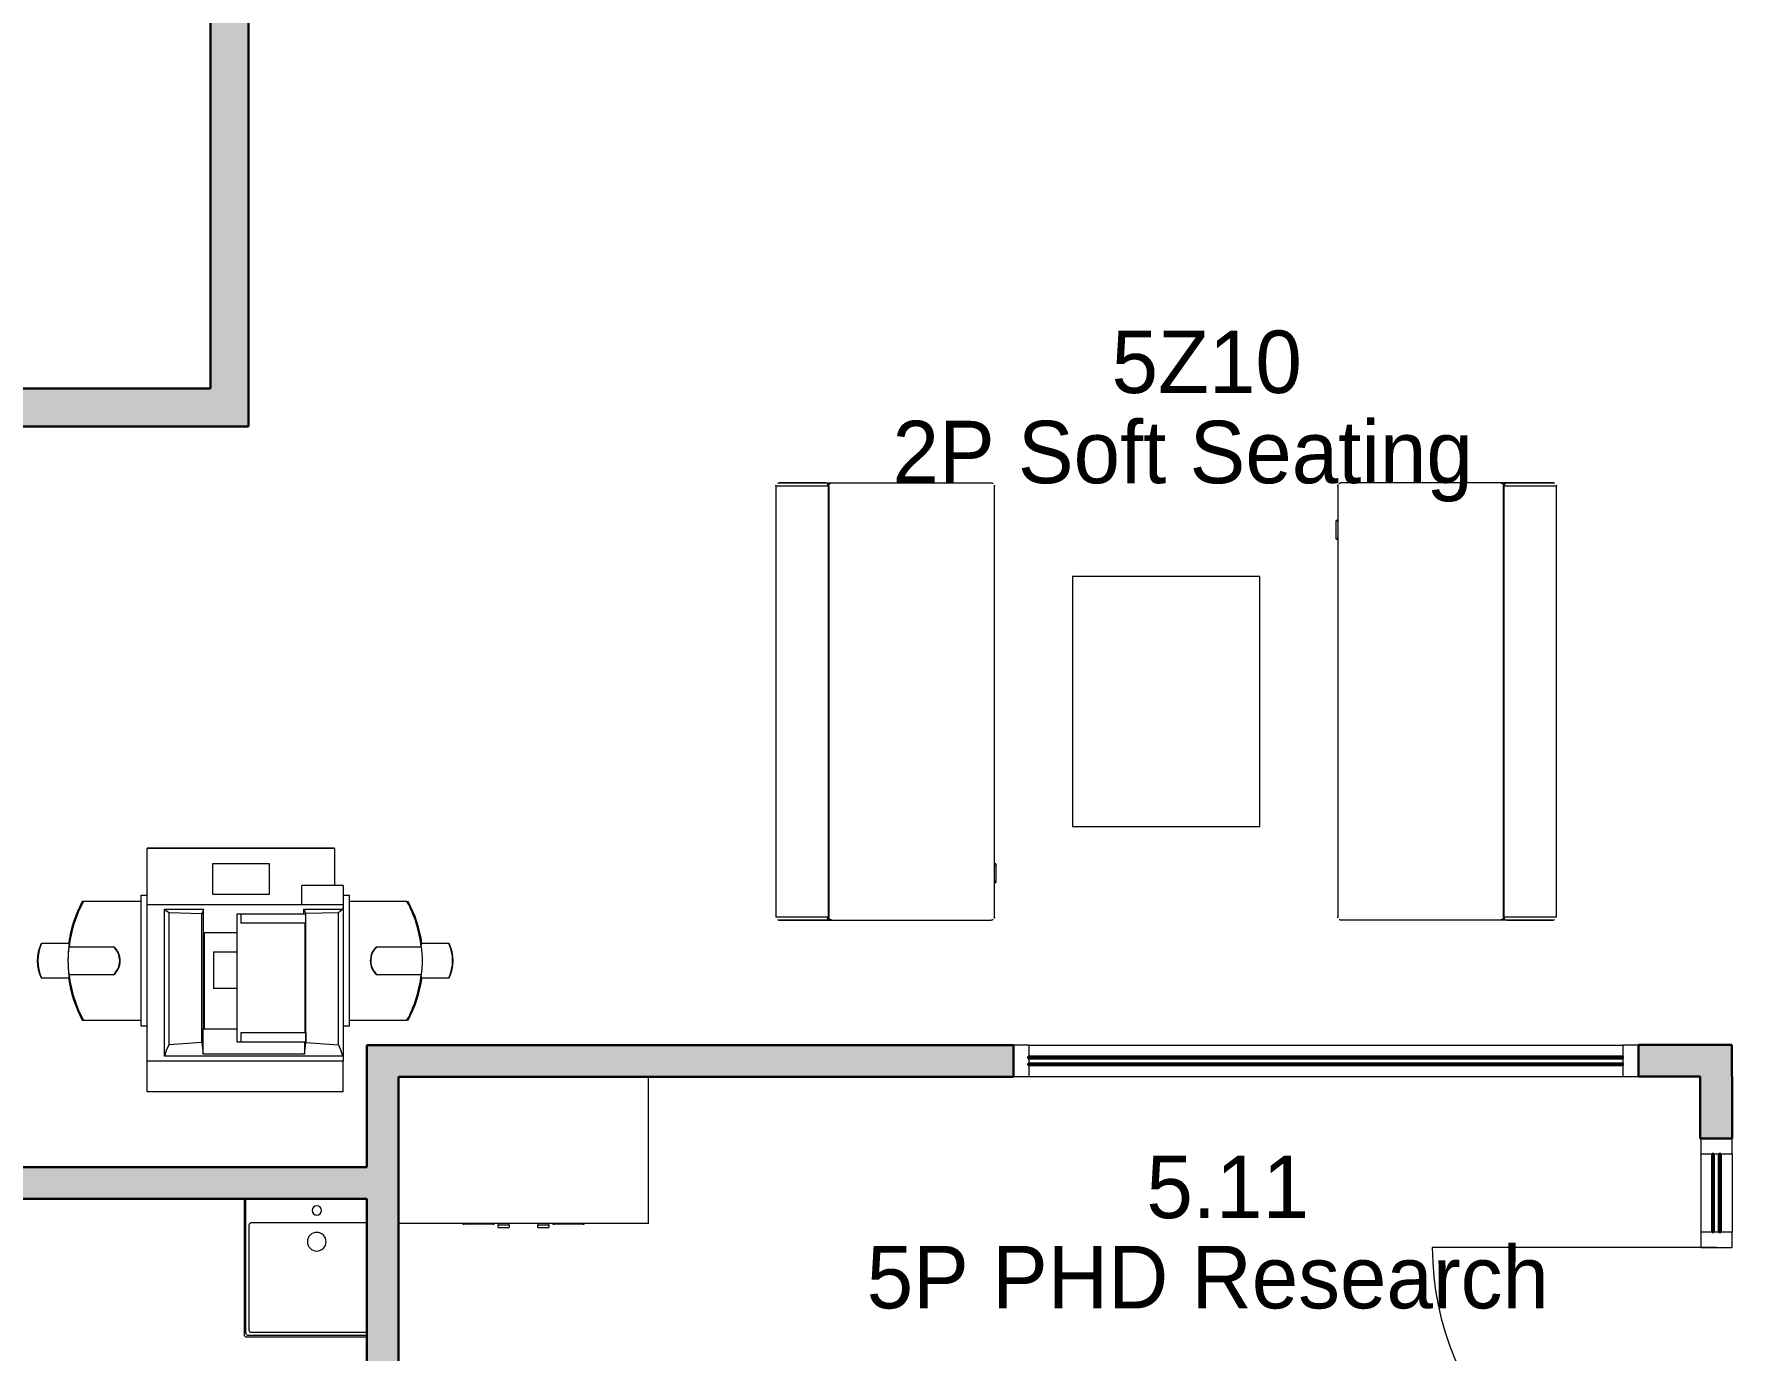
# Model space of a CAD drawing. Header units: millimetres. Extents: x 155927 to 326028, y -36033 to 97293.
# Drawn here: x 219412 to 224851, y 25450 to 29665 of the extents above; entities that cross this region are included whole.
import ezdxf

# ---------------------------------------------------------------- set-up
doc = ezdxf.new("R2010")
doc.units = ezdxf.units.MM
doc.header["$MEASUREMENT"] = 0
for name, color, linetype, lineweight in [('A-AREA-IDEN', 7, 'CONTINUOUS', 9), ('A-DOOR', 4, 'CONTINUOUS', 9), ('A-GLAZ-CURT', 7, 'CONTINUOUS', 9), ('A-GLAZ-CWMG', 7, 'CONTINUOUS', 9), ('A-WALL-PATT', 7, 'CONTINUOUS', 9), ('I-FURN', 8, 'CONTINUOUS', 9), ('I-WALL', 7, 'CONTINUOUS', 9), ('P-SANR-FIXT', 7, 'CONTINUOUS', 9)]:
    doc.layers.add(name, color=color, linetype=linetype, lineweight=lineweight)
doc.styles.add('Century Gothic', font='GOTHIC.TTF', dxfattribs={"height": 200})

msp = doc.modelspace()

# ---------------------------------------------------------------- hatches: boundary and pattern name
at = {"layer": 'A-GLAZ-CURT'}
h = msp.add_hatch(color=256, dxfattribs=at)
h.paths.add_polyline_path([(222596.3, 26361.6), (223650.8, 26361.6), (223650.8, 26367.6), (222596.3, 26367.6)], flags=0)
h.paths.add_polyline_path([(222596.3, 26383.6), (223650.8, 26383.6), (223650.8, 26389.6), (222596.3, 26389.6)], flags=0)
h = msp.add_hatch(color=256, dxfattribs=at)
h.paths.add_polyline_path([(224462.5, 26361.6), (224500.8, 26361.6), (224500.8, 26367.6), (223650.8, 26367.6), (223650.8, 26361.6), (223856, 26361.6)], flags=0)
h.paths.add_polyline_path([(223650.8, 26383.6), (224500.8, 26383.6), (224500.8, 26389.6), (223650.8, 26389.6)], flags=0)
h = msp.add_hatch(color=256, dxfattribs=at)
h.paths.add_polyline_path([(224814.8, 25827.6), (224814.8, 26077.6), (224808.8, 26077.6), (224808.8, 25827.6)], flags=0)
h.paths.add_polyline_path([(224792.8, 25827.6), (224792.8, 26077.6), (224786.8, 26077.6), (224786.8, 25827.6)], flags=0)
at = {"layer": 'A-WALL-PATT'}
h = msp.add_hatch(color=256, dxfattribs=at)
h.paths.add_polyline_path([(220099.2, 28529.6), (220099.2, 33185.6), (219977.2, 33185.6), (219977.2, 28529.6)], flags=0)
h.paths.add_polyline_path([(220099.2, 34095.6), (220099.2, 34245.6), (219977.2, 34245.6), (219977.2, 34095.6)], flags=0)
for points in [[(220099.2, 28407.6), (220099.2, 28529.6), (218927.2, 28529.6), (218927.2, 28407.6)], [(222549.8, 26324.6), (222549.8, 26426.6), (220477.9, 26426.6), (220477.9, 26324.6), (222384.3, 26324.6)], [(224849.8, 26325.6), (224849.8, 26427.6), (224550.8, 26427.6), (224550.8, 26325.6), (224810.6, 26325.6)], [(224748.8, 26127.6), (224850.8, 26127.6), (224849.8, 26325.6), (224748.8, 26325.6), (224748.8, 26195.7)], [(220564.5, 21904.7), (220579.9, 21904.7), (220579.9, 26324.6), (220477.9, 26324.6), (220477.9, 21904.7)], [(220109.6, 25933.6), (220477.9, 25933.6), (220477.9, 26035.6), (218515.6, 26035.6), (218515.6, 25933.6), (219958, 25933.6)]]:
    msp.add_hatch(color=256, dxfattribs=at).paths.add_polyline_path(points, flags=0)

# ---------------------------------------------------------------- linework, layer by layer
at = {"layer": 'A-DOOR', "lineweight": 20}
msp.add_line((224800.8, 25777.6), (223890.8, 25777.6), dxfattribs=at)
at = {"layer": 'A-DOOR'}
msp.add_arc((224800.8, 25777.6), 910, 180, 270, dxfattribs=at)
at = {"layer": 'A-GLAZ-CURT', "lineweight": 30}
for p, q in [((223650.8, 26389.6), (222596.3, 26389.6)), ((222596.3, 26389.6), (222596.3, 26383.6)), ((222596.3, 26383.6), (223650.8, 26383.6)), ((224500.8, 26389.6), (223650.8, 26389.6)), ((223650.8, 26389.6), (223650.8, 26383.6)), ((223650.8, 26383.6), (223650.8, 26389.6)), ((223650.8, 26383.6), (224500.8, 26383.6)), ((224500.8, 26383.6), (224500.8, 26389.6)), ((223650.8, 26367.6), (222596.3, 26367.6)), ((222596.3, 26367.6), (222596.3, 26361.6)), ((222596.3, 26361.6), (223650.8, 26361.6)), ((224500.8, 26367.6), (223650.8, 26367.6)), ((223650.8, 26367.6), (223650.8, 26361.6)), ((223650.8, 26361.6), (223650.8, 26367.6)), ((223650.8, 26361.6), (224500.8, 26361.6)), ((224500.8, 26361.6), (224500.8, 26367.6)), ((224792.8, 26077.6), (224786.8, 26077.6)), ((224786.8, 26077.6), (224786.8, 25827.6)), ((224792.8, 25827.6), (224792.8, 26077.6)), ((224814.8, 26077.6), (224808.8, 26077.6)), ((224808.8, 26077.6), (224808.8, 25827.6)), ((224814.8, 25827.6), (224814.8, 26077.6)), ((224786.8, 25827.6), (224792.8, 25827.6)), ((224808.8, 25827.6), (224814.8, 25827.6))]:
    msp.add_line(p, q, dxfattribs=at)
at = {"layer": 'A-GLAZ-CWMG', "lineweight": 20, "extrusion": (0, 0, -1)}
for p, q in [((222599.8, 26425.6), (222549.8, 26425.6)), ((222549.8, 26425.6), (222549.8, 26325.6)), ((222599.8, 26325.6), (222599.8, 26425.6)), ((222549.8, 26325.6), (222599.8, 26325.6)), ((224850.8, 26127.6), (224750.8, 26127.6)), ((224750.8, 26127.6), (224750.8, 26077.6)), ((224850.8, 26077.6), (224850.8, 26127.6)), ((224750.8, 26077.6), (224850.8, 26077.6)), ((224850.8, 25827.6), (224750.8, 25827.6)), ((224750.8, 25827.6), (224750.8, 25777.6)), ((224850.8, 25777.6), (224850.8, 25827.6)), ((224750.8, 25777.6), (224850.8, 25777.6))]:
    msp.add_line(p, q, dxfattribs=at)
at = {"layer": 'A-GLAZ-CWMG'}
for p, q in [((222599.8, 26425.6), (223650.8, 26425.6)), ((223650.8, 26425.6), (224500.8, 26425.6)), ((222599.8, 26325.6), (223650.8, 26325.6)), ((223650.8, 26325.6), (224500.8, 26325.6)), ((224750.8, 26077.6), (224750.8, 25827.6)), ((224850.8, 26077.6), (224850.8, 25827.6))]:
    msp.add_line(p, q, dxfattribs=at)
at = {"layer": 'A-GLAZ-CWMG', "lineweight": 20}
for p, q in [((224550.8, 26425.6), (224500.8, 26425.6)), ((224500.8, 26425.6), (224500.8, 26325.6)), ((224550.8, 26325.6), (224550.8, 26425.6)), ((224500.8, 26325.6), (224550.8, 26325.6))]:
    msp.add_line(p, q, dxfattribs=at)
at = {"layer": 'I-FURN'}
for p, q in [((221788.2, 28218.9), (221788.3, 28219.3)), ((221788.2, 28218.5), (221788.2, 28218.9)), ((221788.2, 28218.2), (221788.2, 28218.5)), ((221788.2, 28217.8), (221788.2, 28218.2)), ((221788.2, 28217.8), (221791.1, 28217.8)), ((221788.2, 28217.8), (221788.2, 26835.8)), ((221788.2, 28217.8), (221791.1, 28217.8)), ((221788.3, 28219.3), (221788.4, 28219.6)), ((221788.4, 28219.6), (221788.4, 28220)), ((221791.1, 28217.8), (221798.2, 28217.8)), ((221793.9, 28226.2), (221794.3, 28226.3)), ((221794.3, 28226.3), (221794.6, 28226.5)), ((221794.6, 28226.5), (221794.9, 28226.5)), ((221794.9, 28226.5), (221795.3, 28226.6)), ((221795.3, 28226.6), (221795.6, 28226.7)), ((221795.6, 28226.7), (221796, 28226.8)), ((221797.2, 28226.8), (221797.2, 28225.6)), ((221797.3, 28226.8), (221797.2, 28226.8)), ((221797.2, 28226.8), (221797.2, 28226.8)), ((221797.2, 28226.8), (221797.2, 28226.8)), ((221797.2, 28226.8), (221797.2, 28226.8)), ((221797.2, 28226.8), (221797.2, 28226.8)), ((221797.2, 28226.8), (221797.2, 28226.8)), ((221797.2, 28226.8), (221797.2, 28226.8)), ((221797.2, 28226.8), (221797.2, 28226.8)), ((221797.2, 28226.8), (221797.2, 28226.8)), ((221797.3, 28226.8), (221797.7, 28226.8)), ((221797.4, 28226.8), (221797.3, 28226.8)), ((221797.3, 28226.8), (221797.3, 28226.8)), ((221797.3, 28226.8), (221797.3, 28226.8)), ((221797.3, 28226.8), (221797.3, 28226.8)), ((221797.3, 28226.8), (221797.3, 28226.8)), ((221797.5, 28226.8), (221797.4, 28226.8)), ((221797.4, 28226.8), (221797.4, 28226.8)), ((221797.4, 28226.8), (221797.4, 28226.8)), ((221797.4, 28226.8), (221797.4, 28226.8)), ((221797.6, 28226.8), (221797.5, 28226.8)), ((221797.5, 28226.8), (221797.5, 28226.8)), ((221797.5, 28226.8), (221797.5, 28226.8)), ((221797.5, 28226.8), (221797.5, 28226.8)), ((221797.7, 28226.8), (221797.6, 28226.8)), ((221797.6, 28226.8), (221797.6, 28226.8)), ((221797.6, 28226.8), (221797.6, 28226.8)), ((221797.8, 28226.8), (221797.7, 28226.8)), ((221797.7, 28226.8), (221797.7, 28226.8)), ((221797.7, 28226.8), (221797.7, 28226.8)), ((221797.9, 28226.8), (221797.8, 28226.8)), ((221797.8, 28226.8), (221797.8, 28226.8)), ((221798, 28226.8), (221797.9, 28226.8)), ((221797.9, 28226.8), (221797.9, 28226.8)), ((221797.9, 28226.8), (221797.9, 28226.8)), ((221798.1, 28226.8), (221798, 28226.8)), ((221798, 28226.8), (221798, 28226.8)), ((221798.2, 28226.8), (221798.1, 28226.8)), ((221798.1, 28226.8), (221798.1, 28226.8)), ((221798.1, 28226.8), (221798.1, 28226.8)), ((221798.2, 28226.8), (222078.2, 28226.8)), ((221845.3, 28226.8), (221798.2, 28226.8)), ((221798.2, 28226.8), (221845.3, 28226.8)), ((221798.2, 28226.8), (221845.3, 28226.8)), ((221798.2, 28217.8), (221845.3, 28217.8)), ((221798.2, 28217.8), (221845.3, 28217.8)), ((221845.4, 28226.8), (221845.3, 28226.8)), ((221845.3, 28226.8), (221845.3, 28226.8)), ((221845.3, 28226.8), (221845.3, 28226.8)), ((221845.3, 28217.8), (221851.5, 28217.8)), ((221845.5, 28226.8), (221845.4, 28226.8)), ((221845.4, 28226.8), (221845.4, 28226.8)), ((221845.4, 28226.8), (221845.4, 28226.8)), ((221845.6, 28226.8), (221845.5, 28226.8)), ((221845.5, 28226.8), (221845.5, 28226.8)), ((221845.7, 28226.8), (221845.6, 28226.8)), ((221845.6, 28226.8), (221845.6, 28226.8)), ((221845.6, 28226.8), (221845.6, 28226.8)), ((221845.7, 28226.8), (221845.9, 28226.8)), ((221845.8, 28226.8), (221845.7, 28226.8)), ((221845.7, 28226.8), (221845.7, 28226.8)), ((221845.7, 28226.8), (221845.7, 28226.8)), ((221845.9, 28226.8), (221845.8, 28226.8)), ((221845.8, 28226.8), (221845.8, 28226.8)), ((221845.8, 28226.8), (221845.8, 28226.8)), ((221846, 28226.8), (221845.9, 28226.8)), ((221845.9, 28226.8), (221845.9, 28226.8)), ((221845.9, 28226.8), (221845.9, 28226.8)), ((221846.1, 28226.8), (221846, 28226.8)), ((221846, 28226.8), (221846, 28226.8)), ((221846, 28226.8), (221846, 28226.8)), ((221846.2, 28226.8), (221846.1, 28226.8)), ((221846.1, 28226.8), (221846.1, 28226.8)), ((221846.1, 28226.8), (221846.1, 28226.8)), ((221846.1, 28226.8), (221846.1, 28226.8)), ((221846.1, 28226.8), (221846.1, 28226.8)), ((221846.2, 28226.8), (221890.1, 28226.8)), ((221846.2, 28226.8), (221890.1, 28226.8)), ((221872, 28226.8), (221846.2, 28226.8)), ((221846.2, 28226.8), (221846.2, 28226.8)), ((221846.2, 28226.8), (221846.2, 28226.8)), ((221846.2, 28226.8), (221846.2, 28226.8)), ((221846.2, 28226.8), (221846.2, 28226.8)), ((221846.2, 28226.8), (221846.2, 28226.8)), ((221846.2, 28226.8), (221846.2, 28226.8)), ((221851.5, 28217.8), (221855, 28217.8)), ((221851.5, 28217.8), (221855, 28217.8)), ((221855, 28217.8), (221955.8, 28217.8)), ((221855, 28217.8), (221955.8, 28217.8)), ((221903.8, 28226.8), (221872, 28226.8)), ((221890.1, 28226.8), (221923.7, 28226.8)), ((221890.1, 28226.8), (221923.7, 28226.8)), ((221928.8, 28226.8), (221903.8, 28226.8)), ((221923.7, 28226.8), (221946.9, 28226.8)), ((221923.7, 28226.8), (221946.9, 28226.8)), ((221946.9, 28226.8), (221928.8, 28226.8)), ((221946.9, 28226.8), (221967.5, 28226.8)), ((221946.9, 28226.8), (221967.5, 28226.8)), ((221955.8, 28217.8), (221957.1, 28217.8)), ((221955.8, 28217.8), (221957.1, 28217.8)), ((221955.8, 28217.8), (221955.8, 26835.8)), ((221957.6, 28218.9), (221957.7, 28219.3)), ((221957.6, 28218.5), (221957.6, 28218.9)), ((221957.6, 28218.2), (221957.6, 28218.5)), ((221957.6, 28217.8), (221957.6, 28218.2)), ((221957.6, 28217.8), (221957.6, 26835.8)), ((221957.7, 28219.3), (221957.8, 28219.6)), ((221957.8, 28220), (221957.9, 28220.3)), ((221957.8, 28219.6), (221957.8, 28220)), ((221957.9, 28220.3), (221958, 28220.7)), ((221958, 28220.7), (221958.2, 28221)), ((221958.2, 28221), (221958.3, 28221.3)), ((221958.3, 28221.3), (221958.4, 28221.7)), ((221958.4, 28221.7), (221958.6, 28222)), ((221958.6, 28222), (221958.8, 28222.3)), ((221958.8, 28222.3), (221959, 28222.6)), ((221959, 28222.6), (221959.2, 28222.9)), ((221959.2, 28222.9), (221959.4, 28223.2)), ((221959.4, 28223.2), (221959.6, 28223.5)), ((221959.6, 28223.5), (221959.8, 28223.8)), ((221959.8, 28223.8), (221960.1, 28224)), ((221960.1, 28224), (221960.3, 28224.3)), ((221960.3, 28224.3), (221960.6, 28224.5)), ((221960.6, 28224.5), (221960.8, 28224.8)), ((221960.8, 28224.8), (221961.1, 28225)), ((221961.1, 28225), (221961.4, 28225.2)), ((221961.4, 28225.2), (221961.7, 28225.4)), ((221961.7, 28225.4), (221962, 28225.6)), ((221962, 28225.6), (221962.3, 28225.8)), ((221962.3, 28225.8), (221962.7, 28225.9)), ((221962.7, 28225.9), (221963, 28226.1)), ((221963, 28226.1), (221963.3, 28226.2)), ((221963.3, 28226.2), (221963.7, 28226.3)), ((221963.7, 28226.3), (221964, 28226.5)), ((221964, 28226.5), (221964.3, 28226.5)), ((221964.3, 28226.5), (221964.7, 28226.6)), ((221964.7, 28226.6), (221965, 28226.7)), ((221965, 28226.7), (221965.4, 28226.8)), ((221965.4, 28226.8), (221965.8, 28226.8)), ((221965.8, 28226.8), (221966.1, 28226.8)), ((221966.1, 28226.8), (221966.5, 28226.8)), ((221966.5, 28226.8), (221966.6, 28226.8)), ((222078.2, 28226.8), (222479.3, 28226.8)), ((222479.2, 28226.8), (222479.5, 28226.8)), ((222479.5, 28226.8), (222479.9, 28226.8)), ((222479.9, 28226.8), (222480.3, 28226.8)), ((222480.3, 28226.8), (222480.6, 28226.7)), ((222480.6, 28226.7), (222481, 28226.6)), ((222481, 28226.6), (222481.3, 28226.6)), ((222481.3, 28226.6), (222481.7, 28226.5)), ((222481.7, 28226.5), (222482, 28226.4)), ((222482, 28226.4), (222482.3, 28226.3)), ((222482.3, 28226.3), (222482.7, 28226.1)), ((222482.7, 28226.1), (222483, 28226)), ((222483, 28226), (222483.3, 28225.8)), ((222483.3, 28225.8), (222483.6, 28225.6)), ((222487.9, 28220.1), (222488, 28219.7)), ((222488, 28219.7), (222488, 28219.4)), ((222488, 28219.4), (222488.1, 28219)), ((222488.1, 28219), (222488.1, 28218.6)), ((222488.1, 28218.6), (222488.2, 28218.3)), ((222488.2, 26831.8), (222488.2, 28219)), ((222488.2, 28218.3), (222488.2, 28217.9)), ((222488.2, 26835.8), (222488.2, 28217.8)), ((223588.2, 28221.8), (223588.2, 26834.6)), ((223588.2, 28218.9), (223588.3, 28219.3)), ((223588.2, 28218.5), (223588.2, 28218.9)), ((223588.2, 28218.2), (223588.2, 28218.5)), ((223588.2, 28217.8), (223588.2, 28218.2)), ((223588.2, 28217.8), (223588.2, 26835.8)), ((223588.3, 28219.3), (223588.4, 28219.6)), ((223588.4, 28219.6), (223588.4, 28220)), ((223592.6, 28225.6), (223592.9, 28225.8)), ((223592.9, 28225.8), (223593.3, 28225.9)), ((223593.3, 28225.9), (223593.6, 28226.1)), ((223593.6, 28226.1), (223593.9, 28226.2)), ((223593.9, 28226.2), (223594.3, 28226.3)), ((223594.3, 28226.3), (223594.6, 28226.5)), ((223594.6, 28226.5), (223594.9, 28226.5)), ((223594.9, 28226.5), (223595.3, 28226.6)), ((223595.3, 28226.6), (223595.6, 28226.7)), ((223595.6, 28226.7), (223596, 28226.8)), ((223596, 28226.8), (223596.4, 28226.8)), ((223596.4, 28226.8), (223596.7, 28226.8)), ((223596.7, 28226.8), (223597.1, 28226.8)), ((223597.1, 28226.8), (223597.2, 28226.8)), ((223998.2, 28226.8), (223598.2, 28226.8)), ((224278.2, 28226.8), (223998.2, 28226.8)), ((224129.5, 28226.8), (224108.9, 28226.8)), ((224108.9, 28226.8), (224129.5, 28226.8)), ((224108.9, 28226.8), (224129.5, 28226.8)), ((224109.8, 28226.8), (224110.1, 28226.8)), ((224110.1, 28226.8), (224110.5, 28226.8)), ((224110.5, 28226.8), (224110.8, 28226.8)), ((224110.8, 28226.8), (224111.2, 28226.7)), ((224111.2, 28226.7), (224111.6, 28226.6)), ((224111.6, 28226.6), (224111.9, 28226.6)), ((224111.9, 28226.6), (224112.3, 28226.5)), ((224112.3, 28226.5), (224112.6, 28226.4)), ((224112.6, 28226.4), (224112.9, 28226.3)), ((224112.9, 28226.3), (224113.3, 28226.1)), ((224113.3, 28226.1), (224113.6, 28226)), ((224113.6, 28226), (224113.9, 28225.8)), ((224113.9, 28225.8), (224114.2, 28225.6)), ((224114.2, 28225.6), (224114.5, 28225.5)), ((224114.5, 28225.5), (224114.9, 28225.3)), ((224114.9, 28225.3), (224115.1, 28225)), ((224115.1, 28225), (224115.4, 28224.8)), ((224115.4, 28224.8), (224115.7, 28224.6)), ((224115.7, 28224.6), (224116, 28224.4)), ((224116, 28224.4), (224116.2, 28224.1)), ((224116.2, 28224.1), (224116.5, 28223.8)), ((224116.5, 28223.8), (224116.7, 28223.6)), ((224116.7, 28223.6), (224116.9, 28223.3)), ((224116.9, 28223.3), (224117.1, 28223)), ((224117.1, 28223), (224117.3, 28222.7)), ((224117.3, 28222.7), (224117.5, 28222.4)), ((224117.5, 28222.4), (224117.7, 28222.1)), ((224117.7, 28222.1), (224117.9, 28221.7)), ((224117.9, 28221.7), (224118, 28221.4)), ((224117.9, 28217.8), (224120.5, 28217.8)), ((224117.9, 28217.8), (224120.5, 28217.8)), ((224118, 28221.4), (224118.2, 28221.1)), ((224118.2, 28221.1), (224118.3, 28220.8)), ((224118.3, 28220.8), (224118.4, 28220.4)), ((224118.4, 28220.4), (224118.5, 28220.1)), ((224118.5, 28220.1), (224118.6, 28219.7)), ((224118.6, 28219.7), (224118.6, 28219.4)), ((224118.6, 28219.4), (224118.7, 28219)), ((224118.7, 28219), (224118.7, 28218.6)), ((224118.7, 28218.6), (224118.8, 28218.3)), ((224118.8, 28218.3), (224118.8, 28217.9)), ((224118.8, 28217.9), (224118.8, 28217.8)), ((224118.8, 26835.8), (224118.8, 28217.8)), ((224120.5, 28217.8), (224221.3, 28217.8)), ((224120.5, 28217.8), (224221.3, 28217.8)), ((224120.5, 26835.8), (224120.5, 28217.8)), ((224129.5, 28226.8), (224152.7, 28226.8)), ((224129.5, 28226.8), (224152.7, 28226.8)), ((224141.1, 28226.8), (224129.5, 28226.8)), ((224163.9, 28226.8), (224141.1, 28226.8)), ((224152.7, 28226.8), (224186.2, 28226.8)), ((224152.7, 28226.8), (224230.1, 28226.8)), ((224193.6, 28226.8), (224163.9, 28226.8)), ((224186.2, 28226.8), (224230.1, 28226.8)), ((224230.1, 28226.8), (224193.6, 28226.8)), ((224221.3, 28217.8), (224224.9, 28217.8)), ((224221.3, 28217.8), (224224.9, 28217.8)), ((224224.9, 28217.8), (224231.1, 28217.8)), ((224230.2, 28226.8), (224230.1, 28226.8)), ((224230.1, 28226.8), (224230.1, 28226.8)), ((224230.1, 28226.8), (224230.1, 28226.8)), ((224230.1, 28226.8), (224230.1, 28226.8)), ((224230.1, 28226.8), (224230.1, 28226.8)), ((224230.3, 28226.8), (224230.2, 28226.8)), ((224230.2, 28226.8), (224230.2, 28226.8)), ((224230.2, 28226.8), (224230.2, 28226.8)), ((224230.2, 28226.8), (224230.2, 28226.8)), ((224230.2, 28226.8), (224230.2, 28226.8)), ((224230.4, 28226.8), (224230.3, 28226.8)), ((224230.3, 28226.8), (224230.3, 28226.8)), ((224230.3, 28226.8), (224230.3, 28226.8)), ((224230.3, 28226.8), (224230.3, 28226.8)), ((224230.5, 28226.8), (224230.4, 28226.8)), ((224230.4, 28226.8), (224230.4, 28226.8)), ((224230.4, 28226.8), (224230.4, 28226.8)), ((224230.5, 28226.8), (224230.6, 28226.8)), ((224230.6, 28226.8), (224230.5, 28226.8)), ((224230.5, 28226.8), (224230.5, 28226.8)), ((224230.5, 28226.8), (224230.5, 28226.8)), ((224230.5, 28226.8), (224230.5, 28226.8)), ((224230.7, 28226.8), (224230.6, 28226.8)), ((224230.6, 28226.8), (224230.6, 28226.8)), ((224230.8, 28226.8), (224230.7, 28226.8)), ((224230.7, 28226.8), (224230.7, 28226.8)), ((224230.7, 28226.8), (224230.7, 28226.8)), ((224230.9, 28226.8), (224230.8, 28226.8)), ((224230.8, 28226.8), (224230.8, 28226.8)), ((224230.8, 28226.8), (224230.8, 28226.8)), ((224231, 28226.8), (224230.9, 28226.8)), ((224230.9, 28226.8), (224230.9, 28226.8)), ((224231.1, 28226.8), (224231, 28226.8)), ((224231, 28226.8), (224231, 28226.8)), ((224231, 28226.8), (224231, 28226.8)), ((224278.2, 28226.8), (224231.1, 28226.8)), ((224231.1, 28226.8), (224278.2, 28226.8)), ((224231.1, 28226.8), (224278.2, 28226.8)), ((224231.1, 28217.8), (224278.2, 28217.8)), ((224231.1, 28217.8), (224278.2, 28217.8)), ((224278.3, 28226.8), (224278.2, 28226.8)), ((224278.2, 28226.8), (224278.2, 28226.8)), ((224278.2, 28226.8), (224278.2, 28226.8)), ((224278.2, 28217.8), (224285.2, 28217.8)), ((224278.4, 28226.8), (224278.3, 28226.8)), ((224278.3, 28226.8), (224278.3, 28226.8)), ((224278.3, 28226.8), (224278.3, 28226.8)), ((224278.5, 28226.8), (224278.4, 28226.8)), ((224278.4, 28226.8), (224278.4, 28226.8)), ((224278.6, 28226.8), (224278.5, 28226.8)), ((224278.5, 28226.8), (224278.5, 28226.8)), ((224278.5, 28226.8), (224278.5, 28226.8)), ((224278.7, 28226.8), (224278.6, 28226.8)), ((224278.6, 28226.8), (224278.6, 28226.8)), ((224278.6, 28226.8), (224278.6, 28226.8)), ((224278.7, 28226.8), (224279, 28226.8)), ((224278.8, 28226.8), (224278.7, 28226.8)), ((224278.7, 28226.8), (224278.7, 28226.8)), ((224278.7, 28226.8), (224278.7, 28226.8)), ((224278.9, 28226.8), (224278.8, 28226.8)), ((224278.8, 28226.8), (224278.8, 28226.8)), ((224278.8, 28226.8), (224278.8, 28226.8)), ((224279, 28226.8), (224278.9, 28226.8)), ((224278.9, 28226.8), (224278.9, 28226.8)), ((224278.9, 28226.8), (224278.9, 28226.8)), ((224279.1, 28226.8), (224279, 28226.8)), ((224279, 28226.8), (224279, 28226.8)), ((224279, 28226.8), (224279, 28226.8)), ((224279, 28226.8), (224279, 28226.8)), ((224279, 28226.8), (224279, 28226.8)), ((224279.2, 28226.8), (224279.1, 28226.8)), ((224279.1, 28226.8), (224279.1, 28226.8)), ((224279.1, 28226.8), (224279.1, 28226.8)), ((224279.1, 28226.8), (224279.1, 28226.8)), ((224279.1, 28226.8), (224279.1, 28226.8)), ((224279.1, 28226.8), (224279.1, 28226.8)), ((224279.1, 28226.8), (224279.1, 28226.8)), ((224279.2, 28226.8), (224279.2, 28226.8)), ((224279.2, 28226.8), (224279.2, 28226.8)), ((224279.2, 28226.8), (224279.2, 28226.8)), ((224279.2, 28226.8), (224279.2, 28226.8)), ((224280.3, 28226.8), (224280.6, 28226.7)), ((224280.6, 28226.7), (224281, 28226.6)), ((224281, 28226.6), (224281.3, 28226.6)), ((224281.3, 28226.6), (224281.7, 28226.5)), ((224281.7, 28226.5), (224282, 28226.4)), ((224282, 28226.4), (224282.3, 28226.3)), ((224285.2, 28217.8), (224288.2, 28217.8)), ((224285.2, 28217.8), (224288.2, 28217.8)), ((224287.9, 28220.1), (224288, 28219.7)), ((224288, 28219.7), (224288, 28219.4)), ((224288, 28219.4), (224288.1, 28219)), ((224288.1, 28219), (224288.1, 28218.6)), ((224288.1, 28218.6), (224288.2, 28218.3)), ((224288.2, 28218.3), (224288.2, 28217.9)), ((224288.2, 26835.8), (224288.2, 28217.8)), ((223588.2, 28106.8), (223583.2, 28106.8)), ((223583.2, 28106.8), (223583.2, 28105.8)), ((223583.2, 28046.8), (223583.2, 28106.8)), ((223588.2, 28101.8), (223585.7, 28101.8)), ((223583.2, 28047.9), (223583.2, 28046.8)), ((223583.2, 28046.8), (223588.2, 28046.8)), ((223585.7, 28051.8), (223588.2, 28051.8)), ((223338.2, 27927), (222738.2, 27927)), ((222738.2, 27927), (222738.2, 27127)), ((223338.2, 27127), (223338.2, 27927)), ((222738.2, 27127), (223338.2, 27127)), ((220374.8, 27057.2), (219774.8, 27057.2)), ((219774.8, 27056.7), (219774.8, 27057.2)), ((220374.8, 27056.7), (219774.8, 27056.7)), ((219774.8, 26876.3), (219774.8, 27056.5)), ((220374.8, 27056.5), (219774.8, 27056.5)), ((220374.8, 27057.2), (220374.8, 27056.7)), ((220374.8, 27056.5), (220374.8, 26937.2)), ((219984.8, 27007.6), (220164.8, 27007.6)), ((219984.8, 26908.6), (219984.8, 27007.6)), ((220164.8, 27007), (219984.8, 27007)), ((220164.8, 27007.6), (220164.8, 26908.6)), ((222493.2, 27006.8), (222488.2, 27006.8)), ((222490.7, 27001.8), (222488.2, 27001.8)), ((222493.2, 27005.8), (222493.2, 27006.8)), ((222493.2, 27006.8), (222493.2, 26946.8)), ((220401.9, 26937.1), (220269.3, 26937.1)), ((220269.3, 26876.3), (220269.3, 26937.1)), ((220401.9, 26937.1), (220401.9, 26876.3)), ((222488.2, 26951.8), (222490.7, 26951.8)), ((222488.2, 26946.8), (222493.2, 26946.8)), ((222493.2, 26946.8), (222493.2, 26947.9)), ((219570.3, 26886.5), (219566.6, 26886.5)), ((219754.8, 26886.5), (219570.3, 26886.5)), ((219754.8, 26906.5), (219774.8, 26906.5)), ((219754.8, 26486.5), (219754.8, 26906.5)), ((219774.8, 26876.3), (220401.9, 26876.3)), ((219774.8, 26374.7), (219774.8, 26876.3)), ((220164.8, 26908.6), (219984.8, 26908.6)), ((220401.9, 26906.5), (220421.9, 26906.5)), ((220401.9, 26876.3), (220401.9, 26862.2)), ((220421.9, 26486.5), (220421.9, 26906.5)), ((220606.5, 26886.5), (220421.9, 26886.5)), ((220606.5, 26886.5), (220610.1, 26886.5)), ((219829, 26862.2), (219829, 26391)), ((219829, 26862.2), (219831.2, 26862.2)), ((219831.2, 26862.2), (219954.4, 26862.2)), ((219836.5, 26855.8), (219831.2, 26862.2)), ((219845, 26849.7), (219836.5, 26855.8)), ((219949.6, 26847.2), (219845, 26849.7)), ((219845, 26428.5), (219845, 26849.7)), ((219954.4, 26862.2), (219949.6, 26847.2)), ((219949.6, 26436), (219949.6, 26847.2)), ((219954.4, 26862.2), (219955.2, 26862.2)), ((219955.2, 26477.3), (219955.2, 26862.2)), ((220062.3, 26847.2), (220074.8, 26847.2)), ((220062.3, 26436.1), (220062.3, 26847.2)), ((220074.8, 26847.2), (220282.2, 26847.2)), ((220074.8, 26847.2), (220074.8, 26817.3)), ((220282.2, 26817.3), (220074.8, 26817.3)), ((220276.6, 26862.2), (220277.6, 26862.2)), ((220276.6, 26847.2), (220276.6, 26862.2)), ((220277.6, 26862.2), (220400.3, 26862.2)), ((220282.2, 26847.7), (220277.6, 26862.2)), ((220279.8, 26817.3), (220279.8, 26466.2)), ((220386.8, 26850.2), (220282.2, 26847.7)), ((220282.2, 26434.5), (220282.2, 26847.7)), ((220282.2, 26817.3), (220282.2, 26847.2)), ((220395, 26856.1), (220386.8, 26850.2)), ((220386.8, 26427), (220386.8, 26850.2)), ((220400.3, 26862.2), (220395, 26856.1)), ((220400.3, 26862.2), (220402.8, 26862.2)), ((220401.9, 26862.2), (220401.9, 26868.5)), ((220402.8, 26391), (220402.8, 26862.2)), ((221798.2, 26835.8), (221788.2, 26835.8)), ((221798.2, 26835.8), (221788.2, 26835.8)), ((221794.3, 26827.3), (221794, 26827.4)), ((221794.7, 26827.2), (221794.3, 26827.3)), ((221795, 26827.1), (221794.7, 26827.2)), ((221795.4, 26827), (221795, 26827.1)), ((221795.7, 26826.9), (221795.4, 26827)), ((221796.1, 26826.9), (221795.7, 26826.9)), ((221797.2, 26826.8), (221797.2, 26826.8)), ((221797.2, 26826.8), (221797.2, 26826.8)), ((221797.2, 26826.8), (221797.2, 26826.8)), ((221797.2, 26826.8), (221797.2, 26826.8)), ((221797.2, 26826.8), (221797.2, 26826.8)), ((221797.2, 26826.8), (221797.2, 26826.8)), ((221797.2, 26826.8), (221797.2, 26826.8)), ((221797.2, 26826.8), (221797.2, 26826.8)), ((221797.2, 26826.8), (221797.3, 26826.8)), ((221797.7, 26826.8), (221797.3, 26826.8)), ((221797.3, 26826.8), (221797.3, 26826.8)), ((221797.3, 26826.8), (221797.3, 26826.8)), ((221797.3, 26826.8), (221797.3, 26826.8)), ((221797.3, 26826.8), (221797.3, 26826.8)), ((221797.3, 26826.8), (221797.3, 26826.8)), ((221797.3, 26826.8), (221797.4, 26826.8)), ((221797.4, 26826.8), (221797.4, 26826.8)), ((221797.4, 26826.8), (221797.4, 26826.8)), ((221797.4, 26826.8), (221797.4, 26826.8)), ((221797.4, 26826.8), (221797.5, 26826.8)), ((221797.5, 26826.8), (221797.5, 26826.8)), ((221797.5, 26826.8), (221797.5, 26826.8)), ((221797.5, 26826.8), (221797.6, 26826.8)), ((221797.6, 26826.8), (221797.6, 26826.8)), ((221797.6, 26826.8), (221797.6, 26826.8)), ((221797.6, 26826.8), (221797.7, 26826.8)), ((221797.7, 26826.8), (221797.7, 26826.8)), ((221797.7, 26826.8), (221797.7, 26826.8)), ((221797.7, 26826.8), (221797.8, 26826.8)), ((221797.8, 26826.8), (221797.8, 26826.8)), ((221797.8, 26826.8), (221797.8, 26826.8)), ((221797.8, 26826.8), (221797.9, 26826.8)), ((221797.9, 26826.8), (221797.9, 26826.8)), ((221797.9, 26826.8), (221798, 26826.8)), ((221798, 26826.8), (221798, 26826.8)), ((221798, 26826.8), (221798, 26826.8)), ((221798, 26826.8), (221798.1, 26826.8)), ((221798.1, 26826.8), (221798.1, 26826.8)), ((221798.1, 26826.8), (221798.2, 26826.8)), ((221846.8, 26835.8), (221798.2, 26835.8)), ((221846.8, 26835.8), (221798.2, 26835.8)), ((221798.2, 26826.8), (222078.2, 26826.8)), ((221846.8, 26826.8), (221798.2, 26826.8)), ((221798.2, 26826.8), (221846.8, 26826.8)), ((221846.8, 26826.8), (221798.2, 26826.8)), ((221798.2, 26826.8), (221798.2, 26826.8)), ((221855.9, 26835.8), (221846.8, 26835.8)), ((221855.9, 26835.8), (221846.8, 26835.8)), ((221846.8, 26826.8), (221846.8, 26826.8)), ((221846.8, 26826.8), (221846.9, 26826.8)), ((221846.9, 26826.8), (221846.9, 26826.8)), ((221846.9, 26826.8), (221847, 26826.8)), ((221847.4, 26826.8), (221847, 26826.8)), ((221847, 26826.8), (221847, 26826.8)), ((221847, 26826.8), (221847, 26826.8)), ((221847, 26826.8), (221847.1, 26826.8)), ((221847.1, 26826.8), (221847.1, 26826.8)), ((221847.1, 26826.8), (221847.2, 26826.8)), ((221847.2, 26826.8), (221847.2, 26826.8)), ((221847.2, 26826.8), (221847.2, 26826.8)), ((221847.2, 26826.8), (221847.3, 26826.8)), ((221847.3, 26826.8), (221847.3, 26826.8)), ((221847.3, 26826.8), (221847.3, 26826.8)), ((221847.3, 26826.8), (221847.4, 26826.8)), ((221847.4, 26826.8), (221847.4, 26826.8)), ((221847.4, 26826.8), (221847.4, 26826.8)), ((221847.4, 26826.8), (221847.5, 26826.8)), ((221847.5, 26826.8), (221847.5, 26826.8)), ((221847.5, 26826.8), (221847.5, 26826.8)), ((221847.5, 26826.8), (221847.5, 26826.8)), ((221847.5, 26826.8), (221847.6, 26826.8)), ((221847.6, 26826.8), (221847.6, 26826.8)), ((221847.6, 26826.8), (221847.6, 26826.8)), ((221847.6, 26826.8), (221847.6, 26826.8)), ((221847.6, 26826.8), (221847.7, 26826.8)), ((221885.2, 26826.8), (221847.7, 26826.8)), ((221885.2, 26826.8), (221847.7, 26826.8)), ((221847.7, 26826.8), (221847.7, 26826.8)), ((221847.7, 26826.8), (221847.7, 26826.8)), ((221847.7, 26826.8), (221847.7, 26826.8)), ((221847.7, 26826.8), (221865.5, 26826.8)), ((221955.8, 26835.8), (221855.9, 26835.8)), ((221955.8, 26835.8), (221855.9, 26835.8)), ((221865.5, 26826.8), (221881.7, 26826.8)), ((221881.7, 26826.8), (221896.2, 26826.8)), ((221914.3, 26826.8), (221885.2, 26826.8)), ((221914.3, 26826.8), (221885.2, 26826.8)), ((221896.2, 26826.8), (221909, 26826.8)), ((221909, 26826.8), (221920.1, 26826.8)), ((221934.9, 26826.8), (221914.3, 26826.8)), ((221934.9, 26826.8), (221914.3, 26826.8)), ((221920.1, 26826.8), (221929.5, 26826.8)), ((221929.5, 26826.8), (221937.2, 26826.8)), ((221946.9, 26826.8), (221934.9, 26826.8)), ((221946.9, 26826.8), (221934.9, 26826.8)), ((221937.2, 26826.8), (221943, 26826.8)), ((221943, 26826.8), (221946.9, 26826.8)), ((221967.5, 26826.8), (221946.9, 26826.8)), ((221946.9, 26826.8), (221967.5, 26826.8)), ((221967.5, 26826.8), (221946.9, 26826.8)), ((221957.1, 26835.8), (221955.8, 26835.8)), ((221957.1, 26835.8), (221955.8, 26835.8)), ((221957.6, 26835.7), (221957.6, 26835.8)), ((221957.6, 26835.4), (221957.6, 26835.7)), ((221957.6, 26835), (221957.6, 26835.4)), ((221957.7, 26834.7), (221957.6, 26835)), ((221957.7, 26834.3), (221957.7, 26834.7)), ((221957.8, 26833.9), (221957.7, 26834.3)), ((221957.9, 26833.6), (221957.8, 26833.9)), ((221958, 26833.2), (221957.9, 26833.6)), ((221958.1, 26832.9), (221958, 26833.2)), ((221958.2, 26832.6), (221958.1, 26832.9)), ((221958.3, 26832.2), (221958.2, 26832.6)), ((221958.5, 26831.9), (221958.3, 26832.2)), ((221958.6, 26831.6), (221958.5, 26831.9)), ((221958.8, 26831.3), (221958.6, 26831.6)), ((221959, 26831), (221958.8, 26831.3)), ((221959.2, 26830.7), (221959, 26831)), ((221959.4, 26830.4), (221959.2, 26830.7)), ((221959.6, 26830.1), (221959.4, 26830.4)), ((221959.9, 26829.8), (221959.6, 26830.1)), ((221960.1, 26829.6), (221959.9, 26829.8)), ((221960.4, 26829.3), (221960.1, 26829.6)), ((221960.6, 26829.1), (221960.4, 26829.3)), ((221960.9, 26828.8), (221960.6, 26829.1)), ((221961.2, 26828.6), (221960.9, 26828.8)), ((221961.5, 26828.4), (221961.2, 26828.6)), ((221961.8, 26828.2), (221961.5, 26828.4)), ((221962.1, 26828), (221961.8, 26828.2)), ((221962.4, 26827.8), (221962.1, 26828)), ((221962.7, 26827.7), (221962.4, 26827.8)), ((221963.1, 26827.5), (221962.7, 26827.7)), ((221963.4, 26827.4), (221963.1, 26827.5)), ((221963.7, 26827.3), (221963.4, 26827.4)), ((221964.1, 26827.2), (221963.7, 26827.3)), ((221964.4, 26827.1), (221964.1, 26827.2)), ((221964.8, 26827), (221964.4, 26827.1)), ((221965.1, 26826.9), (221964.8, 26827)), ((221965.5, 26826.9), (221965.1, 26826.9)), ((221965.9, 26826.9), (221965.5, 26826.9)), ((221966.2, 26826.8), (221965.9, 26826.9)), ((221966.6, 26826.8), (221966.2, 26826.8)), ((222078.2, 26826.8), (222478.2, 26826.8)), ((222479.3, 26826.8), (222479.2, 26826.8)), ((222479.6, 26826.8), (222479.3, 26826.8)), ((222480, 26826.9), (222479.6, 26826.8)), ((222480.3, 26826.9), (222480, 26826.9)), ((222480.7, 26827), (222480.3, 26826.9)), ((222481.1, 26827), (222480.7, 26827)), ((222481.4, 26827.1), (222481.1, 26827)), ((222481.8, 26827.2), (222481.4, 26827.1)), ((222482.1, 26827.3), (222481.8, 26827.2)), ((222482.4, 26827.4), (222482.1, 26827.3)), ((222482.8, 26827.6), (222482.4, 26827.4)), ((222483.1, 26827.7), (222482.8, 26827.6)), ((222483.4, 26827.9), (222483.1, 26827.7)), ((222483.7, 26828.1), (222483.4, 26827.9)), ((222488, 26834), (222487.9, 26833.7)), ((222488.1, 26834.4), (222488, 26834)), ((222488.2, 26835.5), (222488.1, 26835.1)), ((222488.1, 26835.1), (222488.1, 26834.8)), ((222488.1, 26834.8), (222488.1, 26834.4)), ((222488.2, 26835.8), (222488.2, 26835.5)), ((223588.2, 26835.4), (223588.2, 26835.7)), ((223588.2, 26835), (223588.2, 26835.4)), ((223588.3, 26834.7), (223588.2, 26835)), ((223588.3, 26834.3), (223588.3, 26834.7)), ((223588.4, 26833.9), (223588.3, 26834.3)), ((223588.5, 26833.6), (223588.4, 26833.9)), ((223593, 26827.8), (223592.7, 26828)), ((223593.3, 26827.7), (223593, 26827.8)), ((223593.7, 26827.5), (223593.3, 26827.7)), ((223594, 26827.4), (223593.7, 26827.5)), ((223594.3, 26827.3), (223594, 26827.4)), ((223594.7, 26827.2), (223594.3, 26827.3)), ((223595, 26827.1), (223594.7, 26827.2)), ((223595.4, 26827), (223595, 26827.1)), ((223595.7, 26826.9), (223595.4, 26827)), ((223596.1, 26826.9), (223595.7, 26826.9)), ((223596.5, 26826.9), (223596.1, 26826.9)), ((223596.8, 26826.8), (223596.5, 26826.9)), ((223597.2, 26826.8), (223596.8, 26826.8)), ((223998.2, 26826.8), (223597, 26826.8)), ((224278.2, 26826.8), (223998.2, 26826.8)), ((224129.5, 26826.8), (224108.9, 26826.8)), ((224129.5, 26826.8), (224108.9, 26826.8)), ((224109.9, 26826.8), (224109.8, 26826.8)), ((224110.2, 26826.8), (224109.9, 26826.8)), ((224110.6, 26826.9), (224110.2, 26826.8)), ((224110.9, 26826.9), (224110.6, 26826.9)), ((224111.3, 26827), (224110.9, 26826.9)), ((224111.7, 26827), (224111.3, 26827)), ((224112, 26827.1), (224111.7, 26827)), ((224112.3, 26827.2), (224112, 26827.1)), ((224112.7, 26827.3), (224112.3, 26827.2)), ((224113, 26827.4), (224112.7, 26827.3)), ((224113.4, 26827.6), (224113, 26827.4)), ((224113.7, 26827.7), (224113.4, 26827.6)), ((224114, 26827.9), (224113.7, 26827.7)), ((224114.3, 26828.1), (224114, 26827.9)), ((224114.6, 26828.3), (224114.3, 26828.1)), ((224114.9, 26828.5), (224114.6, 26828.3)), ((224115.2, 26828.7), (224114.9, 26828.5)), ((224115.5, 26828.9), (224115.2, 26828.7)), ((224115.8, 26829.1), (224115.5, 26828.9)), ((224116, 26829.4), (224115.8, 26829.1)), ((224116.3, 26829.6), (224116, 26829.4)), ((224116.5, 26829.9), (224116.3, 26829.6)), ((224116.8, 26830.2), (224116.5, 26829.9)), ((224117, 26830.5), (224116.8, 26830.2)), ((224117.2, 26830.7), (224117, 26830.5)), ((224117.4, 26831), (224117.2, 26830.7)), ((224117.6, 26831.4), (224117.4, 26831)), ((224117.8, 26831.7), (224117.6, 26831.4)), ((224117.9, 26832), (224117.8, 26831.7)), ((224120.5, 26835.8), (224117.9, 26835.8)), ((224120.5, 26835.8), (224117.9, 26835.8)), ((224118.1, 26832.3), (224117.9, 26832)), ((224118.2, 26832.7), (224118.1, 26832.3)), ((224118.3, 26833), (224118.2, 26832.7)), ((224118.4, 26833.3), (224118.3, 26833)), ((224118.5, 26833.7), (224118.4, 26833.3)), ((224118.6, 26834), (224118.5, 26833.7)), ((224118.7, 26834.4), (224118.6, 26834)), ((224118.8, 26835.5), (224118.7, 26835.1)), ((224118.7, 26835.1), (224118.7, 26834.8)), ((224118.7, 26834.8), (224118.7, 26834.4)), ((224118.8, 26835.8), (224118.8, 26835.5)), ((224220.5, 26835.8), (224120.5, 26835.8)), ((224220.5, 26835.8), (224120.5, 26835.8)), ((224162, 26826.8), (224129.5, 26826.8)), ((224141.4, 26826.8), (224129.5, 26826.8)), ((224129.5, 26826.8), (224133.8, 26826.8)), ((224133.8, 26826.8), (224139.8, 26826.8)), ((224139.8, 26826.8), (224147.6, 26826.8)), ((224162, 26826.8), (224141.4, 26826.8)), ((224147.6, 26826.8), (224157.1, 26826.8)), ((224157.1, 26826.8), (224168.4, 26826.8)), ((224191.2, 26826.8), (224162, 26826.8)), ((224191.2, 26826.8), (224162, 26826.8)), ((224168.4, 26826.8), (224181.3, 26826.8)), ((224181.3, 26826.8), (224196, 26826.8)), ((224228.6, 26826.8), (224191.2, 26826.8)), ((224228.6, 26826.8), (224191.2, 26826.8)), ((224196, 26826.8), (224212.3, 26826.8)), ((224212.3, 26826.8), (224228.6, 26826.8)), ((224229.5, 26835.8), (224220.5, 26835.8)), ((224229.5, 26835.8), (224220.5, 26835.8)), ((224228.6, 26826.8), (224228.7, 26826.8)), ((224228.7, 26826.8), (224228.7, 26826.8)), ((224228.7, 26826.8), (224228.7, 26826.8)), ((224228.7, 26826.8), (224228.7, 26826.8)), ((224228.7, 26826.8), (224228.7, 26826.8)), ((224228.7, 26826.8), (224228.8, 26826.8)), ((224228.8, 26826.8), (224228.8, 26826.8)), ((224228.8, 26826.8), (224228.8, 26826.8)), ((224228.8, 26826.8), (224228.8, 26826.8)), ((224228.8, 26826.8), (224228.9, 26826.8)), ((224229.3, 26826.8), (224228.9, 26826.8)), ((224228.9, 26826.8), (224228.9, 26826.8)), ((224228.9, 26826.8), (224228.9, 26826.8)), ((224228.9, 26826.8), (224229, 26826.8)), ((224229, 26826.8), (224229, 26826.8)), ((224229, 26826.8), (224229, 26826.8)), ((224229, 26826.8), (224229.1, 26826.8)), ((224229.1, 26826.8), (224229.1, 26826.8)), ((224229.1, 26826.8), (224229.1, 26826.8)), ((224229.1, 26826.8), (224229.2, 26826.8)), ((224229.2, 26826.8), (224229.2, 26826.8)), ((224229.2, 26826.8), (224229.3, 26826.8)), ((224229.3, 26826.8), (224229.3, 26826.8)), ((224229.3, 26826.8), (224229.3, 26826.8)), ((224229.3, 26826.8), (224229.4, 26826.8)), ((224229.4, 26826.8), (224229.4, 26826.8)), ((224229.4, 26826.8), (224229.5, 26826.8)), ((224278.2, 26835.8), (224229.5, 26835.8)), ((224278.2, 26835.8), (224229.5, 26835.8)), ((224278.2, 26826.8), (224229.5, 26826.8)), ((224229.5, 26826.8), (224278.2, 26826.8)), ((224278.2, 26826.8), (224229.5, 26826.8)), ((224229.5, 26826.8), (224229.5, 26826.8)), ((224229.5, 26826.8), (224229.5, 26826.8)), ((224229.5, 26826.8), (224229.5, 26826.8)), ((224288.2, 26835.8), (224278.2, 26835.8)), ((224288.2, 26835.8), (224278.2, 26835.8)), ((224278.2, 26826.8), (224278.2, 26826.8)), ((224278.2, 26826.8), (224278.3, 26826.8)), ((224278.3, 26826.8), (224278.3, 26826.8)), ((224278.3, 26826.8), (224278.3, 26826.8)), ((224278.3, 26826.8), (224278.4, 26826.8)), ((224278.4, 26826.8), (224278.4, 26826.8)), ((224278.4, 26826.8), (224278.5, 26826.8)), ((224278.5, 26826.8), (224278.5, 26826.8)), ((224278.5, 26826.8), (224278.5, 26826.8)), ((224278.5, 26826.8), (224278.6, 26826.8)), ((224278.6, 26826.8), (224278.6, 26826.8)), ((224278.6, 26826.8), (224278.6, 26826.8)), ((224278.6, 26826.8), (224278.7, 26826.8)), ((224279, 26826.8), (224278.7, 26826.8)), ((224278.7, 26826.8), (224278.7, 26826.8)), ((224278.7, 26826.8), (224278.7, 26826.8)), ((224278.7, 26826.8), (224278.8, 26826.8)), ((224278.8, 26826.8), (224278.8, 26826.8)), ((224278.8, 26826.8), (224278.8, 26826.8)), ((224278.8, 26826.8), (224278.9, 26826.8)), ((224278.9, 26826.8), (224278.9, 26826.8)), ((224278.9, 26826.8), (224278.9, 26826.8)), ((224278.9, 26826.8), (224278.9, 26826.8)), ((224278.9, 26826.8), (224279, 26826.8)), ((224279, 26826.8), (224279, 26826.8)), ((224279, 26826.8), (224279, 26826.8)), ((224279, 26826.8), (224279, 26826.8)), ((224279, 26826.8), (224279.1, 26826.8)), ((224279.1, 26826.8), (224279.1, 26826.8)), ((224279.1, 26826.8), (224279.1, 26826.8)), ((224279.1, 26826.8), (224279.1, 26826.8)), ((224279.1, 26826.8), (224279.1, 26826.8)), ((224279.1, 26826.8), (224279.1, 26826.8)), ((224279.1, 26826.8), (224279.1, 26826.8)), ((224279.1, 26826.8), (224279.2, 26826.8)), ((224279.2, 26826.8), (224279.2, 26826.8)), ((224279.2, 26826.8), (224279.2, 26826.8)), ((224279.2, 26826.8), (224279.2, 26826.8)), ((224279.2, 26826.8), (224279.2, 26826.8)), ((224280.7, 26827), (224280.3, 26826.9)), ((224281.1, 26827), (224280.7, 26827)), ((224281.4, 26827.1), (224281.1, 26827)), ((224281.8, 26827.2), (224281.4, 26827.1)), ((224282.1, 26827.3), (224281.8, 26827.2)), ((224282.4, 26827.4), (224282.1, 26827.3)), ((219957.5, 26787.2), (220062.3, 26787.2)), ((219957.5, 26477.3), (219957.5, 26787.2)), ((219434.8, 26751.5), (219436.3, 26751.5)), ((219524.5, 26751.5), (219436.3, 26751.5)), ((219523.2, 26741.5), (219524.5, 26741.5)), ((219524.5, 26741.5), (219666.9, 26741.5)), ((219987.2, 26725), (220062.3, 26725)), ((219987.2, 26725), (219987.2, 26607.9)), ((220062.3, 26607.9), (220062.3, 26725)), ((220509.9, 26741.5), (220652.2, 26741.5)), ((220740.4, 26751.5), (220652.2, 26751.5)), ((220652.2, 26741.5), (220653.5, 26741.5)), ((220742, 26751.5), (220740.4, 26751.5)), ((219436.3, 26641.5), (219434.8, 26641.5)), ((219436.3, 26641.5), (219524.5, 26641.5)), ((219524.5, 26651.5), (219523.2, 26651.5)), ((219666.9, 26651.5), (219524.5, 26651.5)), ((220062.3, 26607.9), (219987.2, 26607.9)), ((220652.2, 26651.5), (220509.9, 26651.5)), ((220653.5, 26651.5), (220652.2, 26651.5)), ((220652.2, 26641.5), (220740.4, 26641.5)), ((220740.4, 26641.5), (220742, 26641.5)), ((219566.6, 26506.5), (219570.3, 26506.5)), ((219570.3, 26506.5), (219754.8, 26506.5)), ((220421.9, 26506.5), (220606.5, 26506.5)), ((220610.1, 26506.5), (220606.5, 26506.5)), ((219774.8, 26486.5), (219754.8, 26486.5)), ((219845, 26428.5), (219949.6, 26436)), ((219949.6, 26436), (219953.7, 26397.3)), ((219953.7, 26397.3), (219953.7, 26477.3)), ((220062.3, 26477.3), (219953.7, 26477.3)), ((220074.8, 26436.1), (220062.3, 26436.1)), ((220074.8, 26466.2), (220282.2, 26466.2)), ((220074.8, 26466.2), (220074.8, 26436.1)), ((220282.2, 26436.1), (220074.8, 26436.1)), ((220278.3, 26436.1), (220278.3, 26397.3)), ((220278.3, 26397.3), (220282.2, 26434.5)), ((220282.2, 26466.2), (220282.2, 26436.1)), ((220282.2, 26434.5), (220386.8, 26427)), ((220421.9, 26486.5), (220402.8, 26486.5)), ((219831.2, 26391), (219829, 26391)), ((219831.2, 26391), (219836.5, 26410.1)), ((220400.3, 26391), (219831.2, 26391)), ((219836.5, 26410.1), (219845, 26428.5)), ((220278.3, 26397.3), (219953.7, 26397.3)), ((220386.8, 26427), (220395, 26409.3)), ((220395, 26409.3), (220400.3, 26391)), ((220402.8, 26391), (220400.3, 26391)), ((220401.9, 26391), (220401.9, 26374.7)), ((219774.8, 26277), (219774.8, 26374.7)), ((220401.9, 26374.7), (219774.8, 26374.7)), ((220401.9, 26277), (220401.9, 26374.7)), ((220401.9, 26277), (219774.8, 26277)), ((221379.9, 25854.6), (221379.9, 26324.6)), ((221379.9, 25854.6), (220579.9, 25854.6)), ((220785.9, 25854.6), (220785.9, 25853.1)), ((220785.9, 25854.6), (220785.9, 25853.1)), ((220785.9, 25854.6), (220785.9, 25853.1)), ((220793.9, 25853.1), (220785.9, 25853.1)), ((220785.9, 25853.1), (220789.9, 25853.1)), ((220789.9, 25853.1), (220785.9, 25853.1)), ((220785.9, 25853.1), (220789.9, 25853.1)), ((220789.9, 25853.1), (220785.9, 25853.1)), ((220785.9, 25853.1), (220789.9, 25853.1)), ((220877.9, 25853.1), (220793.9, 25853.1)), ((220885.9, 25853.1), (220877.9, 25853.1)), ((220881.9, 25853.1), (220885.9, 25853.1)), ((220881.9, 25853.1), (220885.9, 25853.1)), ((220885.9, 25853.1), (220881.9, 25853.1)), ((220881.9, 25853.1), (220885.9, 25853.1)), ((220885.9, 25853.1), (220881.9, 25853.1)), ((220885.9, 25853.1), (220885.9, 25854.6)), ((220885.9, 25853.1), (220885.9, 25854.6)), ((220885.9, 25853.1), (220885.9, 25854.6)), ((220898.9, 25854.6), (220898.9, 25849.6)), ((220898.9, 25854.6), (220898.9, 25849.6)), ((220898.9, 25854.6), (220898.9, 25853.1)), ((220899.3, 25853.1), (220898.9, 25853.1)), ((220898.9, 25853.1), (220899.3, 25853.1)), ((220933.9, 25849.6), (220898.9, 25849.6)), ((220898.9, 25842.1), (220898.9, 25849.6)), ((220898.9, 25841.7), (220898.9, 25842.1)), ((220898.9, 25841.6), (220933.9, 25841.6)), ((220898.9, 25841.6), (220933.9, 25841.6)), ((220933.9, 25849.6), (220933.9, 25854.6)), ((220933.9, 25849.6), (220933.9, 25854.6)), ((220933.9, 25849.6), (220933.9, 25842.1)), ((220933.9, 25842.1), (220933.9, 25841.7)), ((221025.9, 25854.6), (221025.9, 25849.6)), ((221025.9, 25854.6), (221025.9, 25849.6)), ((221060.9, 25849.6), (221025.9, 25849.6)), ((221025.9, 25842.1), (221025.9, 25849.6)), ((221025.9, 25841.7), (221025.9, 25842.1)), ((221025.9, 25841.6), (221060.9, 25841.6)), ((221025.9, 25841.6), (221060.9, 25841.6)), ((221060.5, 25853.1), (221060.9, 25853.1)), ((221060.9, 25853.1), (221060.5, 25853.1)), ((221060.9, 25849.6), (221060.9, 25854.6)), ((221060.9, 25849.6), (221060.9, 25854.6)), ((221060.9, 25853.1), (221060.9, 25854.6)), ((221060.9, 25849.6), (221060.9, 25842.1)), ((221060.9, 25842.1), (221060.9, 25841.7)), ((221073.9, 25854.6), (221073.9, 25853.1)), ((221073.9, 25854.6), (221073.9, 25853.1)), ((221073.9, 25854.6), (221073.9, 25853.1)), ((221081.9, 25853.1), (221073.9, 25853.1)), ((221073.9, 25853.1), (221077.9, 25853.1)), ((221077.9, 25853.1), (221073.9, 25853.1)), ((221073.9, 25853.1), (221077.9, 25853.1)), ((221077.9, 25853.1), (221073.9, 25853.1)), ((221073.9, 25853.1), (221077.9, 25853.1)), ((221165.9, 25853.1), (221081.9, 25853.1)), ((221173.9, 25853.1), (221165.9, 25853.1)), ((221169.9, 25853.1), (221173.9, 25853.1)), ((221169.9, 25853.1), (221173.9, 25853.1)), ((221173.9, 25853.1), (221169.9, 25853.1)), ((221169.9, 25853.1), (221173.9, 25853.1)), ((221173.9, 25853.1), (221169.9, 25853.1)), ((221173.9, 25853.1), (221173.9, 25854.6)), ((221173.9, 25853.1), (221173.9, 25854.6)), ((221173.9, 25853.1), (221173.9, 25854.6))]:
    msp.add_line(p, q, dxfattribs=at)
for centre, major_axis, ratio, start_param, end_param in [((221946.9, 28217.8), (0, -9), 0.996437, 1.570796, 3.141593), ((224129.5, 28217.8), (0, -9), 0.996437, 3.926989, 4.712389), ((224129.5, 28217.8), (0, -9), 0.996437, 3.665189, 3.926988), ((224129.5, 28217.8), (0, -9), 0.996437, 3.403389, 3.665188), ((224129.5, 28217.8), (0, -9), 0.996437, 3.141593, 3.403389), ((219891.2, 26696.5), (0, -386), 0.965926, 4.197742, 4.569201), ((219894.8, 26696.5), (0, -386), 0.965926, 4.197742, 4.595543), ((220281.9, 26696.5), (0, -386), 0.965926, 1.687642, 2.085444), ((220285.5, 26696.5), (0, -386), 0.965926, 1.713985, 2.085444), ((221946.9, 26835.8), (0, -9), 0.997091, 0, 0.261746), ((221946.9, 26835.8), (0, 9), 0.997091, 3.403342, 3.665143), ((221946.9, 26835.8), (0, 9), 0.997091, 3.665151, 3.92695), ((221946.9, 26835.8), (0, 9), 0.997091, 3.926961, 4.712389), ((224129.5, 26835.8), (0, -9), 0.997091, 4.712389, 6.283185), ((219544.3, 26696.5), (0, -126.1), 0.965926, 4.260873, 5.163905), ((219545.9, 26696.5), (0, -126.1), 0.965926, 4.260873, 5.163905), ((219893.5, 26696.5), (0, -386), 0.965926, 4.595543, 4.829235), ((219893.5, 26696.5), (0, -386), 0.965926, 4.595543, 4.712389), ((219893.5, 26696.5), (0, -386), 0.965926, 4.569415, 4.595543), ((219630.7, 26696.5), (0, -57.7), 0.965926, 0.675679, 2.465914), ((219632, 26696.5), (0, -57.7), 0.965926, 0.675679, 2.465914), ((220544.7, 26696.5), (0, -57.7), 0.965926, 3.817271, 5.607507), ((220546, 26696.5), (0, -57.7), 0.965926, 3.817271, 5.607507), ((220283.2, 26696.5), (0, -386), 0.965926, 1.701288, 1.71377), ((220283.2, 26696.5), (0, -386), 0.965926, 1.453818, 1.687775), ((220283.2, 26696.5), (0, -386), 0.965926, 1.45395, 1.687642), ((220630.9, 26696.5), (0, -126.1), 0.965926, 1.11928, 2.022312), ((220632.4, 26696.5), (0, -126.1), 0.965926, 1.11928, 2.022312), ((219893.5, 26696.5), (0, -386), 0.965926, 4.712389, 4.829235), ((219891.2, 26696.5), (0, -386), 0.965926, 4.855577, 5.227036), ((219893.5, 26696.5), (0, -386), 0.965926, 4.829235, 4.855363), ((219894.8, 26696.5), (0, -386), 0.965926, 4.829235, 5.227036), ((220281.9, 26696.5), (0, -386), 0.965926, 1.056149, 1.45395), ((220285.5, 26696.5), (0, -386), 0.965926, 1.056149, 1.427608), ((220283.2, 26696.5), (0, -386), 0.965926, 1.427823, 1.440308)]:
    msp.add_ellipse(centre, major_axis=major_axis, ratio=ratio, start_param=start_param, end_param=end_param, dxfattribs=at)
at = {"layer": 'I-WALL', "lineweight": 30}
for p, q in [((219977.2, 33185.6), (219977.2, 28529.6)), ((220099.2, 28529.6), (220099.2, 29757.6)), ((219977.2, 28529.6), (218927.2, 28529.6)), ((220099.2, 28407.6), (220099.2, 28529.6)), ((218927.2, 28407.6), (220099.2, 28407.6)), ((222549.8, 26426.6), (220477.9, 26426.6)), ((220477.9, 26426.6), (220477.9, 26324.6)), ((222549.8, 26324.6), (222549.8, 26426.6)), ((224849.8, 26427.6), (224550.8, 26427.6)), ((224550.8, 26427.6), (224550.8, 26325.6)), ((224849.8, 26325.6), (224849.8, 26427.6)), ((224550.8, 26325.6), (224748.8, 26325.6)), ((224748.8, 26325.6), (224748.8, 26127.6)), ((224850.8, 26325.6), (224849.8, 26325.6)), ((224850.8, 26127.6), (224850.8, 26325.6)), ((220477.9, 26324.6), (220477.9, 26035.6)), ((220579.9, 21904.7), (220579.9, 26324.6)), ((220579.9, 26324.6), (222549.8, 26324.6)), ((224748.8, 26127.6), (224850.8, 26127.6)), ((220477.9, 26035.6), (219044.8, 26035.6)), ((218515.6, 25933.6), (220477.9, 25933.6)), ((220477.9, 25933.6), (220477.9, 21904.7))]:
    msp.add_line(p, q, dxfattribs=at)
at = {"layer": 'P-SANR-FIXT'}
for p, q in [((220084.9, 25933.6), (220084.9, 25499.6)), ((220089.9, 25504.6), (220089.9, 25933.6)), ((220099.9, 25848.6), (220099.9, 25514.6)), ((220477.9, 25856.6), (220107.9, 25856.6)), ((220092.9, 25491.6), (220477.9, 25491.6)), ((220477.9, 25496.6), (220097.9, 25496.6)), ((220107.9, 25506.6), (220477.9, 25506.6))]:
    msp.add_line(p, q, dxfattribs=at)
for centre, radius, start, end in [((220317.4, 25896.6), 15, 0, 180), ((220317.4, 25896.6), 15, 180, 0), ((220107.9, 25848.6), 8, 90, 180), ((220317.4, 25796.6), 30, 0, 180), ((220317.4, 25796.6), 30, 180, 0), ((220107.9, 25514.6), 8, 180, 270), ((220092.9, 25499.6), 8, 180, 270), ((220097.9, 25504.6), 8, 180, 270)]:
    msp.add_arc(centre, radius, start, end, dxfattribs=at)

# ---------------------------------------------------------------- texts
at = {"layer": 'A-AREA-IDEN', "style": 'Century Gothic'}
for s, p in [('5Z10', (222863.4, 28514.9)), ('2P Soft Seating', (222161.9, 28225.9)), ('5.11', (222975, 25872)), ('5P PHD Research', (222079, 25583.1))]:
    msp.add_text(s, height=200, dxfattribs=at).set_placement(p)

doc.saveas('drawing.dxf')
